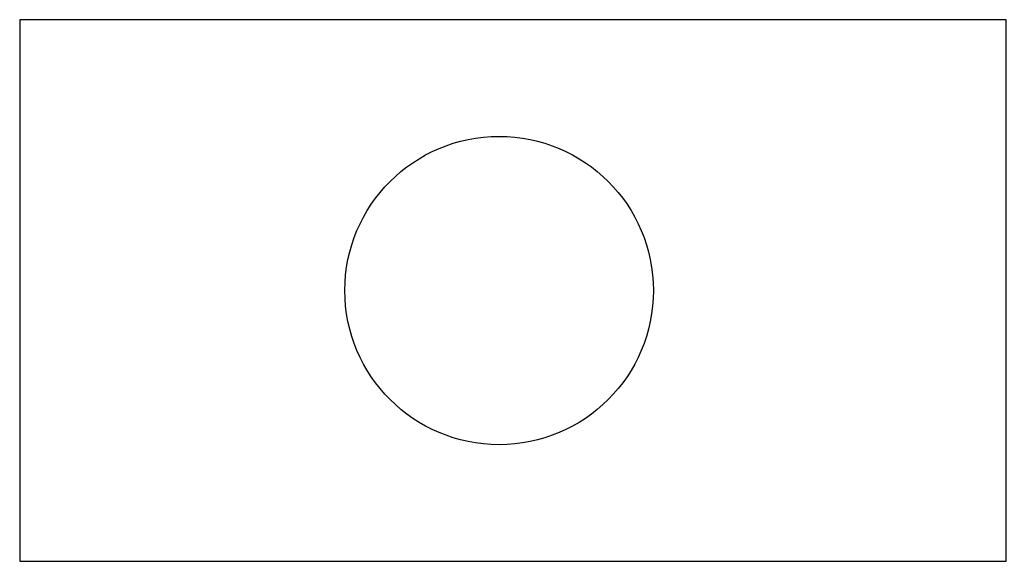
# Model space of a CAD drawing. Extents: x 1.01 to 3.23, y 0.54 to 1.76.
import ezdxf

# ---------------------------------------------------------------- set-up
doc = ezdxf.new("R2010")
doc.units = 0

msp = doc.modelspace()

# ---------------------------------------------------------------- linework, layer by layer
msp.add_lwpolyline([(1.014, 1.7551), (1.014, 0.5382), (3.2293, 0.5382), (3.2293, 1.7551)], close=True)
msp.add_circle((2.0905, 1.1466), 0.3464)

doc.saveas('drawing.dxf')
